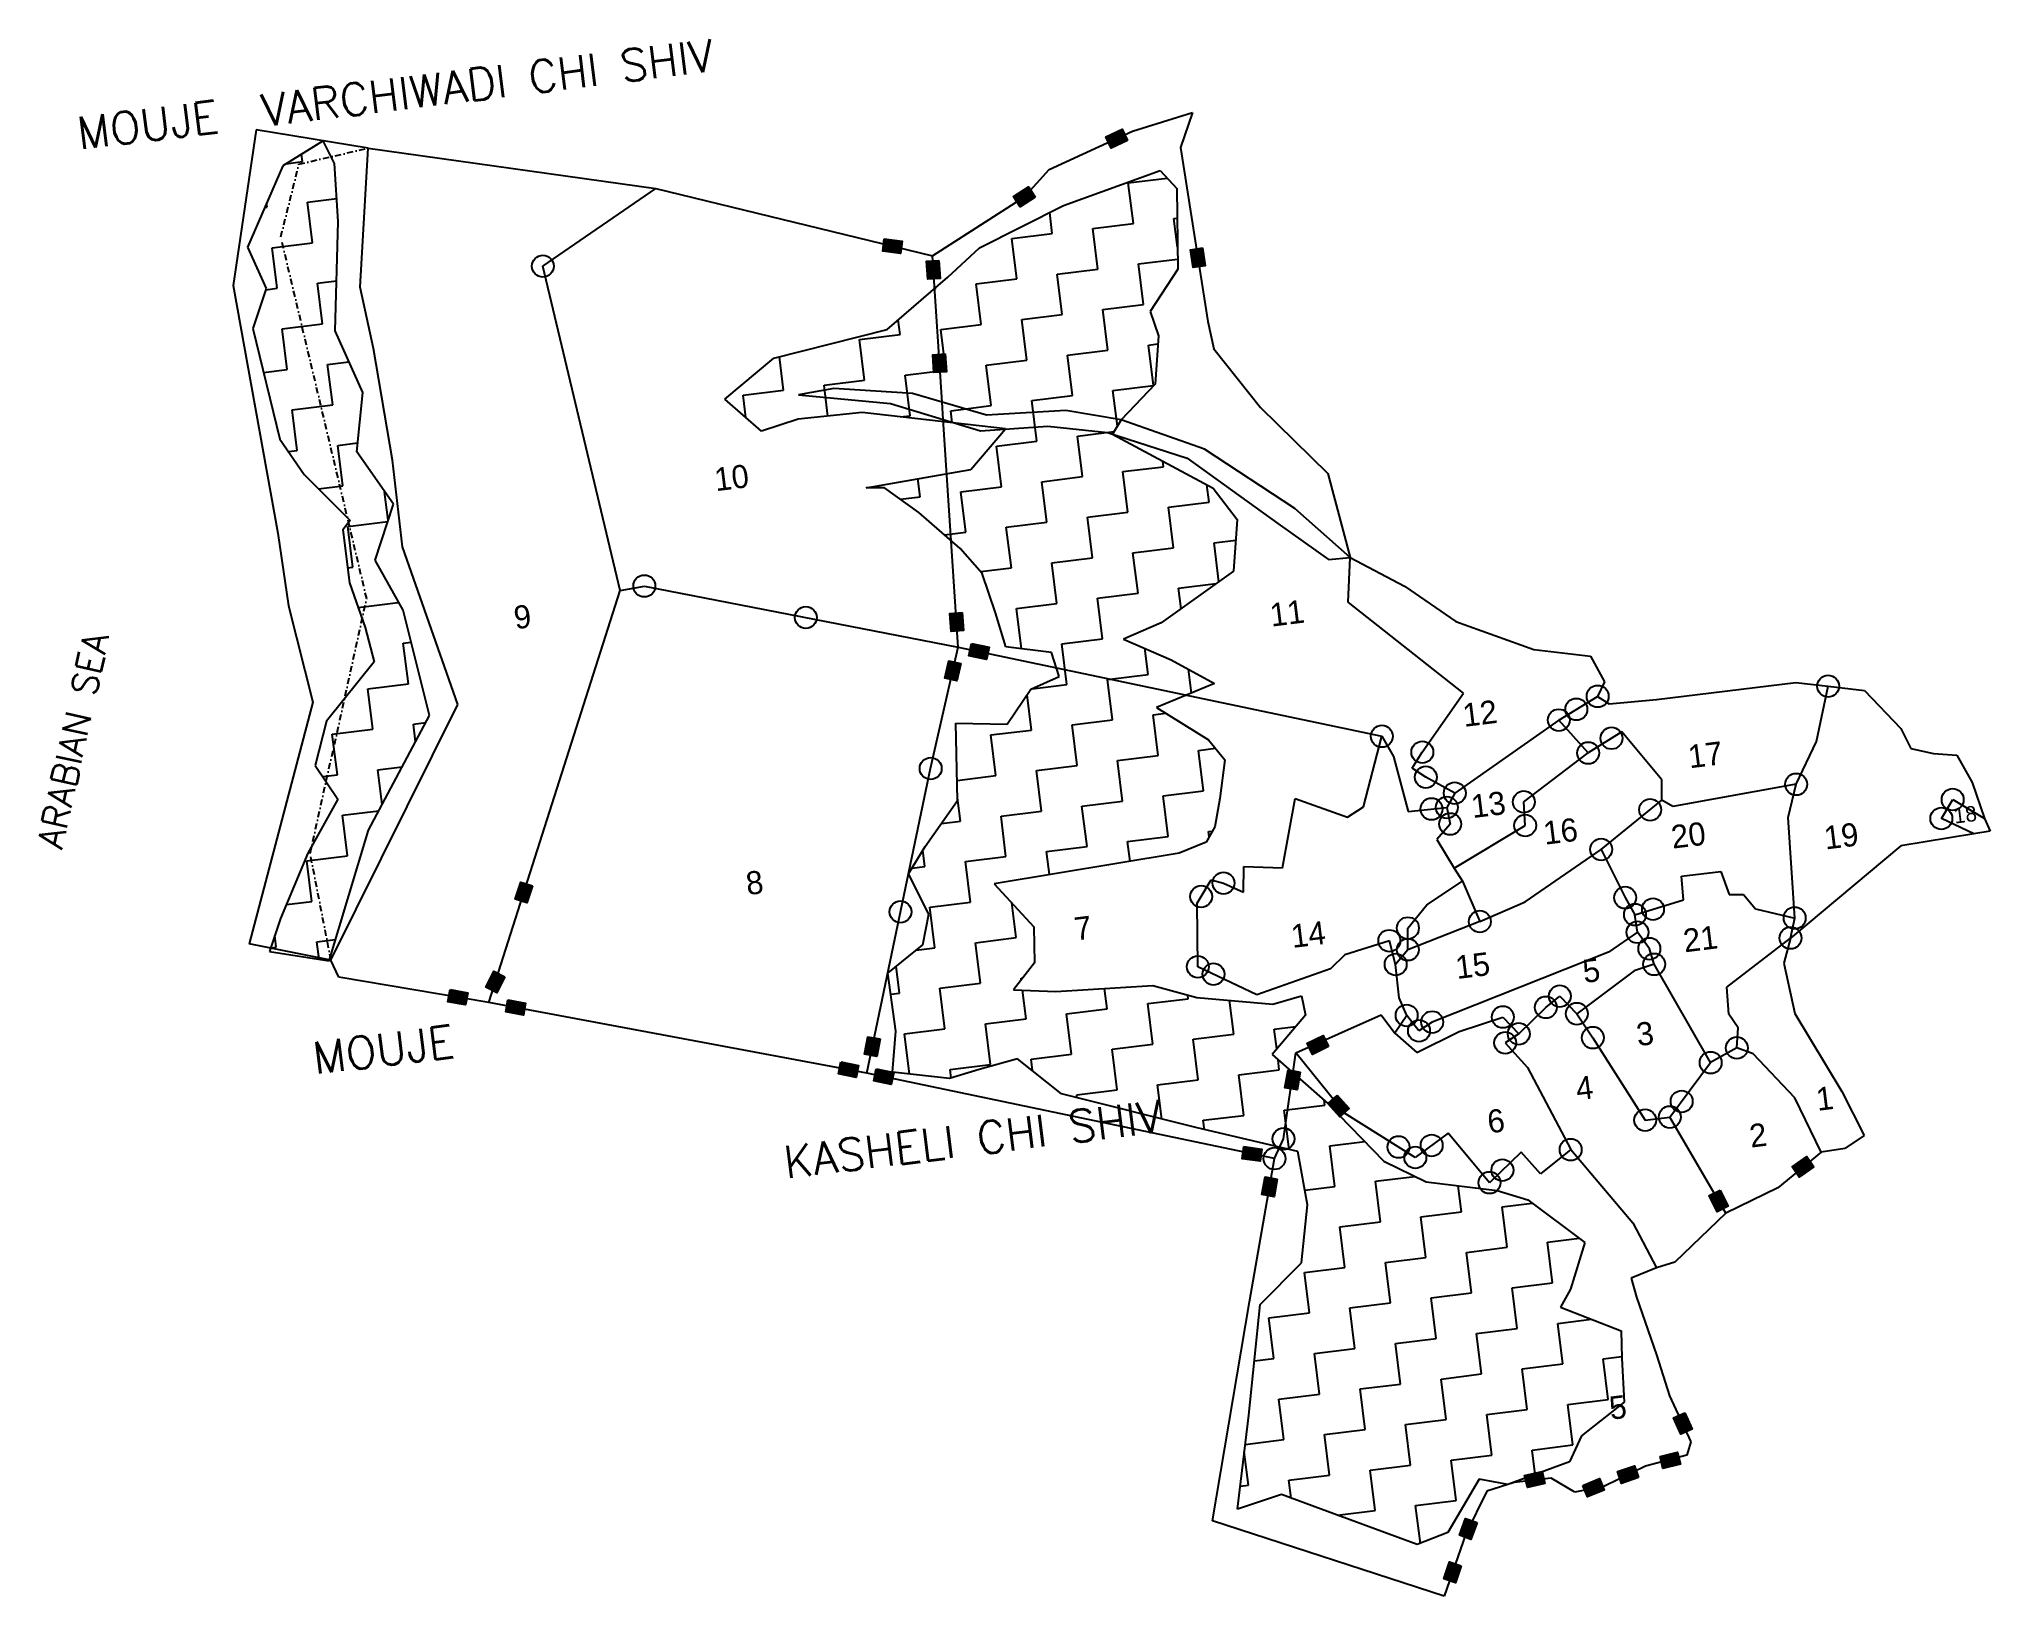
# Model space of a CAD drawing. Header units: metres. Extents: x 319246 to 320834, y 1849986 to 1851253.
import ezdxf

# ---------------------------------------------------------------- set-up
doc = ezdxf.new("R2010")
doc.units = ezdxf.units.M
doc.linetypes.add('DASHDOT', pattern=[1, 0.5, -0.25, 0, -0.25])
for name, color, linetype in [('OFF', 1, 'Continuous'), ('POLY_HATCH', 12, 'Continuous'), ('POLY_PARCEL', 6, 'Continuous'), ('POLY_WATER', 4, 'Continuous'), ('TEXT_MAPOUT', 7, 'Continuous'), ('TEXT_PARCEL', 7, 'Continuous'), ('V_BOUND_LINE', 7, 'Continuous'), ('V_BOUND_STREAM_LINE', 7, 'DASHDOT')]:
    doc.layers.add(name, color=color, linetype=linetype)
doc.styles.get("Standard").update_dxf_attribs({"font": 'simplex.shx'})
doc.styles.add('TEXT_MAP', font='')
doc.styles.get('TEXT_MAP').set_extended_font_data('Kruti Dev 050')

msp = doc.modelspace()

# ---------------------------------------------------------------- hatches: boundary and pattern name
for points in [[(320114.5, 1851173.1), (320118.7, 1851163.9), (320132, 1851170), (320127.8, 1851179.2)], [(320039.2, 1851124.6), (320044.7, 1851116.1), (320056.9, 1851124), (320051.5, 1851132.5)], [(319947.2, 1851078.1), (319948.6, 1851088.1), (319934.1, 1851090.1), (319932.8, 1851080.1)], [(320185.5, 1851066.6), (320195.4, 1851068.2), (320193.2, 1851082.6), (320183.2, 1851081)], [(319969.5, 1851057.2), (319979.6, 1851057.9), (319978.6, 1851072.4), (319968.5, 1851071.8)], [(319974.5, 1850981.2), (319984.6, 1850981.8), (319983.6, 1850996.4), (319973.6, 1850995.7)], [(319988.5, 1850770.6), (319998.6, 1850771.3), (319997.5, 1850785.9), (319987.4, 1850785.1)], [(320017.3, 1850747.8), (320019.4, 1850757.7), (320005.1, 1850760.7), (320003, 1850750.8)], [(319983.4, 1850732.5), (319993.2, 1850730.3), (319996.5, 1850744.5), (319986.6, 1850746.7)], [(319633.7, 1850552.7), (319643.2, 1850549.6), (319647.8, 1850563.4), (319638.2, 1850566.6)], [(319609.7, 1850481.1), (319618.7, 1850476.5), (319625.3, 1850489.5), (319616.4, 1850494.1)], [(319593.3, 1850466.5), (319595.1, 1850476.5), (319580.8, 1850479.1), (319578.9, 1850469.2)], [(319640.3, 1850458.2), (319642.1, 1850468.1), (319627.8, 1850470.8), (319626, 1850460.9)], [(319918.1, 1850426.4), (319928.1, 1850424.6), (319930.6, 1850439), (319920.6, 1850440.7)], [(320278.2, 1850435.4), (320282.5, 1850426.3), (320295.7, 1850432.6), (320291.3, 1850441.7)], [(319911.1, 1850407.5), (319913.1, 1850417.3), (319898.8, 1850420.3), (319896.8, 1850410.4)], [(319939.8, 1850401.8), (319941.9, 1850411.6), (319927.6, 1850414.6), (319925.6, 1850404.8)], [(320260.2, 1850399.2), (320270.2, 1850397.5), (320272.6, 1850411.9), (320262.7, 1850413.6)], [(320305, 1850375.5), (320312.5, 1850382.2), (320302.7, 1850393), (320295.2, 1850386.3)], [(320239.9, 1850339.3), (320241.3, 1850349.3), (320226.8, 1850351.3), (320225.5, 1850341.3)], [(320673.1, 1850334.8), (320678.8, 1850326.5), (320690.8, 1850334.8), (320685, 1850343.1)], [(320241.5, 1850312.2), (320251.4, 1850310.5), (320253.9, 1850324.8), (320244, 1850326.6)], [(320612, 1850298.3), (320621, 1850302.8), (320614.5, 1850315.9), (320605.5, 1850311.4)], [(320582.4, 1850117.2), (320591.6, 1850121.3), (320585.7, 1850134.6), (320576.5, 1850130.5)], [(320530.9, 1850086.7), (320534.2, 1850077.2), (320547.9, 1850081.9), (320544.7, 1850091.4)], [(320582.1, 1850092.7), (320579.7, 1850102.5), (320565.5, 1850099.1), (320567.9, 1850089.3)], [(320455.3, 1850083.6), (320457.5, 1850073.8), (320471.7, 1850077.1), (320469.5, 1850086.9)], [(320519.9, 1850071.6), (320516.1, 1850081), (320502.6, 1850075.5), (320506.4, 1850066.1)], [(320402.2, 1850035), (320411.6, 1850031.5), (320416.7, 1850045.2), (320407.2, 1850048.6)], [(320389.4, 1849999.6), (320398.9, 1849996.2), (320403.7, 1850010), (320394.2, 1850013.3)]]:
    msp.add_hatch(color=256).paths.add_polyline_path(points)

# ---------------------------------------------------------------- linework, layer by layer
for points in [[(320132, 1851170), (320118.7, 1851163.9), (320114.5, 1851173.1), (320127.8, 1851179.2)], [(320056.9, 1851124), (320044.7, 1851116.1), (320039.2, 1851124.6), (320051.5, 1851132.5)], [(319934.1, 1851090.1), (319948.6, 1851088.1), (319947.2, 1851078.1), (319932.8, 1851080.1)], [(320193.2, 1851082.6), (320195.4, 1851068.2), (320185.5, 1851066.6), (320183.2, 1851081)], [(319978.6, 1851072.4), (319979.6, 1851057.9), (319969.5, 1851057.2), (319968.5, 1851071.8)], [(319983.6, 1850996.4), (319984.6, 1850981.8), (319974.5, 1850981.2), (319973.6, 1850995.7)], [(319997.5, 1850785.9), (319998.6, 1850771.3), (319988.5, 1850770.6), (319987.4, 1850785.1)], [(320005.1, 1850760.7), (320019.4, 1850757.7), (320017.3, 1850747.8), (320003, 1850750.8)], [(319996.5, 1850744.5), (319993.2, 1850730.3), (319983.4, 1850732.5), (319986.6, 1850746.7)], [(319647.8, 1850563.4), (319643.2, 1850549.6), (319633.7, 1850552.7), (319638.2, 1850566.6)], [(319625.3, 1850489.5), (319618.7, 1850476.5), (319609.7, 1850481.1), (319616.4, 1850494.1)], [(319580.8, 1850479.1), (319595.1, 1850476.5), (319593.3, 1850466.5), (319578.9, 1850469.2)], [(319627.8, 1850470.8), (319642.1, 1850468.1), (319640.3, 1850458.2), (319626, 1850460.9)], [(319930.6, 1850439), (319928.1, 1850424.6), (319918.1, 1850426.4), (319920.6, 1850440.7)], [(320295.7, 1850432.6), (320282.5, 1850426.3), (320278.2, 1850435.4), (320291.3, 1850441.7)], [(319898.8, 1850420.3), (319913.1, 1850417.3), (319911.1, 1850407.5), (319896.8, 1850410.4)], [(319927.6, 1850414.6), (319941.9, 1850411.6), (319939.8, 1850401.8), (319925.6, 1850404.8)], [(320272.6, 1850411.9), (320270.2, 1850397.5), (320260.2, 1850399.2), (320262.7, 1850413.6)], [(320302.7, 1850393), (320312.5, 1850382.2), (320305, 1850375.5), (320295.2, 1850386.3)], [(320226.8, 1850351.3), (320241.3, 1850349.3), (320239.9, 1850339.3), (320225.5, 1850341.3)], [(320690.8, 1850334.8), (320678.8, 1850326.5), (320673.1, 1850334.8), (320685, 1850343.1)], [(320253.9, 1850324.8), (320251.4, 1850310.5), (320241.5, 1850312.2), (320244, 1850326.6)], [(320614.5, 1850315.9), (320621, 1850302.8), (320612, 1850298.3), (320605.5, 1850311.4)], [(320585.7, 1850134.6), (320591.6, 1850121.3), (320582.4, 1850117.2), (320576.5, 1850130.5)], [(320547.9, 1850081.9), (320534.2, 1850077.2), (320530.9, 1850086.7), (320544.7, 1850091.4)], [(320565.5, 1850099.1), (320579.7, 1850102.5), (320582.1, 1850092.7), (320567.9, 1850089.3)], [(320471.7, 1850077.1), (320457.5, 1850073.8), (320455.3, 1850083.6), (320469.5, 1850086.9)], [(320502.6, 1850075.5), (320516.1, 1850081), (320519.9, 1850071.6), (320506.4, 1850066.1)], [(320416.7, 1850045.2), (320411.6, 1850031.5), (320402.2, 1850035), (320407.2, 1850048.6)], [(320403.7, 1850010), (320398.9, 1849996.2), (320389.4, 1849999.6), (320394.2, 1850013.3)]]:
    msp.add_lwpolyline(points, close=True)
for centre in [(319656.2, 1851067.8), (319738.8, 1850807.5), (319870.2, 1850781.9), (320514.7, 1850717.7), (320702.3, 1850726), (320497.4, 1850707.1), (320339.1, 1850685.2), (320483.1, 1850698.4), (320372, 1850672.3), (320507, 1850671.6), (320526, 1850683.6), (319971.8, 1850659), (320374.9, 1850651.9), (320398.4, 1850638.9), (320676.3, 1850646.1), (320379.5, 1850626), (320392, 1850627.3), (320454.6, 1850631.8), (320557.4, 1850625.4), (320803.7, 1850633.7), (320394.7, 1850613.8), (320455.8, 1850612.6), (320794.5, 1850618.3), (320517.6, 1850593.1), (320210.2, 1850565.7), (319947.3, 1850542.3), (320192, 1850554.8), (320537.1, 1850553.9), (320559.8, 1850544.5), (320360.3, 1850529.1), (320418.9, 1850534.4), (320545.1, 1850540), (320675.1, 1850537.3), (320345.2, 1850518.8), (320360.2, 1850511.5), (320547.1, 1850525.7), (320556.8, 1850512.3), (320671.7, 1850521), (320189.3, 1850497.6), (320350.3, 1850499.5), (320560.7, 1850499.6), (320202, 1850491.6), (320472.6, 1850464.6), (320483.9, 1850473.7), (320359.3, 1850458), (320380.1, 1850452.6), (320437.6, 1850456.7), (320497.8, 1850459.4), (320369.3, 1850445.5), (320439.5, 1850435.7), (320450.5, 1850443), (320510.8, 1850439.9), (320628, 1850431.6), (320606.7, 1850419.6), (320583.1, 1850388), (320553.4, 1850372.8), (320573.5, 1850375.3), (320259, 1850357.6), (320379.6, 1850352.2), (320251.7, 1850341.5), (320352.7, 1850350.9), (320366.3, 1850342.4), (320492.8, 1850348.8), (320426.7, 1850321.9), (320437.2, 1850332.1)]:
    msp.add_circle(centre, 8.91)
at = {"layer": 'OFF'}
for p, q in [((319514, 1851163.9), (319422.8, 1851178.7)), ((319483.7, 1850503), (319417.2, 1850516.4))]:
    msp.add_line(p, q, dxfattribs=at)
at = {"layer": 'POLY_HATCH'}
for p, q in [((319477.4, 1851169.9), (319444.5, 1851149.5)), ((319486.5, 1851151.5), (319477.4, 1851169.9)), ((319444.5, 1851149.5), (319415.9, 1851083.3)), ((319489.6, 1851104.2), (319486.5, 1851151.5)), ((320080, 1851117.2), (320158.6, 1851145.6)), ((320158.6, 1851145.6), (320172.2, 1851131.1)), ((320172.2, 1851131.1), (320172.9, 1851065.3)), ((320011.5, 1851082.6), (320080, 1851117.2)), ((319487, 1851015.3), (319489.6, 1851104.2)), ((319415.9, 1851083.3), (319431, 1851049.7)), ((319985.9, 1851058.9), (320011.5, 1851082.6)), ((320172.9, 1851065.3), (320150.4, 1851030.9)), ((319431, 1851049.7), (319420, 1851017)), ((319936.5, 1851016.2), (319985.9, 1851058.9)), ((320150.4, 1851030.9), (320157.2, 1851011.2)), ((319420, 1851017), (319442.1, 1850927.1)), ((319509.6, 1850965), (319487, 1851015.3)), ((319844.2, 1850992.9), (319936.5, 1851016.2)), ((320157.2, 1851011.2), (320154.6, 1850971.7)), ((319804.2, 1850959.6), (319844.2, 1850992.9)), ((319504.7, 1850916.7), (319509.6, 1850965)), ((320154.6, 1850971.7), (320127, 1850942.8)), ((319834.1, 1850933.5), (319804.2, 1850959.6)), ((319916.2, 1850948.6), (319864, 1850943.4)), ((320032.8, 1850935.3), (319916.2, 1850948.6)), ((319864, 1850943.4), (319834.1, 1850933.5)), ((320004.6, 1850902.4), (320032.8, 1850935.3)), ((320127, 1850942.8), (320119.9, 1850931.1)), ((319442.1, 1850927.1), (319462, 1850898.3)), ((319534.5, 1850874.1), (319504.7, 1850916.7)), ((320119.9, 1850931.1), (320201.9, 1850887.1)), ((319919.4, 1850887.5), (320004.6, 1850902.4)), ((319462, 1850898.3), (319499.4, 1850860.7)), ((319934.3, 1850887.5), (319919.4, 1850887.5)), ((319962.3, 1850867.4), (319934.3, 1850887.5)), ((320201.9, 1850887.1), (320221.2, 1850861.5)), ((319519.7, 1850828.6), (319534.5, 1850874.1)), ((319499.4, 1850860.7), (319493.5, 1850853.1)), ((319493.5, 1850853.1), (319498.8, 1850810.2)), ((319995.8, 1850838), (319962.3, 1850867.4)), ((320221.2, 1850861.5), (320218.4, 1850819.6)), ((320013.8, 1850817.8), (319995.8, 1850838)), ((319542.4, 1850787.9), (319519.7, 1850828.6)), ((319498.8, 1850810.2), (319511.5, 1850773.6)), ((320024.7, 1850785.6), (320013.8, 1850817.8)), ((320218.4, 1850819.6), (320159.5, 1850777.5)), ((319511.5, 1850773.6), (319519, 1850745.9)), ((319564, 1850702), (319542.4, 1850787.9)), ((320033.1, 1850758.1), (320024.7, 1850785.6)), ((320159.5, 1850777.5), (320128.8, 1850764.3)), ((320070.3, 1850753.4), (320033.1, 1850758.1)), ((320128.8, 1850764.3), (320167.6, 1850747.4)), ((319519, 1850745.9), (319480, 1850697.5)), ((320076.4, 1850733.8), (320070.3, 1850753.4)), ((320167.6, 1850747.4), (320202.9, 1850728.2)), ((320053.4, 1850723.5), (320076.4, 1850733.8)), ((320202.9, 1850728.2), (320155.6, 1850708.6)), ((320034, 1850695), (320053.4, 1850723.5)), ((319480, 1850697.5), (319470.9, 1850661.5)), ((319514.2, 1850608.7), (319564, 1850702)), ((319993.8, 1850632.8), (319992.2, 1850696)), ((319992.2, 1850696), (320034, 1850695)), ((320155.6, 1850708.6), (320198.1, 1850682.2)), ((320198.1, 1850682.2), (320211.3, 1850666.1)), ((320211.3, 1850666.1), (320207.1, 1850634.5)), ((319470.9, 1850661.5), (319489.3, 1850633.9)), ((319489.3, 1850633.9), (319464.8, 1850590)), ((319967.3, 1850595.4), (319993.8, 1850632.8)), ((320207.1, 1850634.5), (320203.1, 1850611.6)), ((319482.3, 1850502.5), (319514.2, 1850608.7)), ((320196, 1850598.9), (320174.1, 1850590)), ((320203.1, 1850611.6), (320196, 1850598.9)), ((319464.8, 1850590), (319442.7, 1850536.8)), ((319953.8, 1850573.2), (319967.3, 1850595.4)), ((320174.1, 1850590), (320023.6, 1850565.2)), ((319970.4, 1850540.5), (319953.8, 1850573.2)), ((320023.6, 1850565.2), (320055.9, 1850530)), ((319442.7, 1850536.8), (319433.7, 1850510.1)), ((319965.4, 1850515.6), (319970.4, 1850540.5)), ((320055.9, 1850530), (320056.4, 1850500.9)), ((319433.7, 1850510.1), (319482.3, 1850502.5)), ((319936.9, 1850492.5), (319965.4, 1850515.6)), ((319943.6, 1850445.2), (319936.9, 1850492.5)), ((320056.4, 1850500.9), (320039.2, 1850478.9)), ((320039.2, 1850478.9), (320073.6, 1850477.5)), ((320073.6, 1850477.5), (320152.6, 1850482.4)), ((320152.6, 1850482.4), (320188.6, 1850472.5)), ((320188.6, 1850472.5), (320250.3, 1850467.3)), ((320250.3, 1850467.3), (320273.7, 1850474)), ((320273.7, 1850474), (320276.9, 1850458.2)), ((320276.9, 1850458.2), (320249.8, 1850426.3)), ((319940.9, 1850411.8), (319943.6, 1850445.2)), ((320249.8, 1850426.3), (320295.2, 1850386.3)), ((319987.2, 1850406.7), (319940.9, 1850411.8)), ((320011.2, 1850414), (319987.2, 1850406.7)), ((320042.4, 1850422.8), (320011.2, 1850414)), ((320078.3, 1850394.3), (320042.4, 1850422.8)), ((320188.7, 1850366.4), (320078.3, 1850394.3)), ((320295.2, 1850386.3), (320340.8, 1850339.4)), ((320270.7, 1850347.3), (320188.7, 1850366.4)), ((320278.5, 1850303.8), (320270.7, 1850347.3)), ((320340.8, 1850339.4), (320375.2, 1850322.5)), ((320375.2, 1850322.5), (320433, 1850315.6)), ((320433, 1850315.6), (320457.8, 1850307.9)), ((320273.8, 1850256.7), (320278.5, 1850303.8)), ((320457.8, 1850307.9), (320504.4, 1850273.3)), ((320504.4, 1850273.3), (320492.5, 1850235.3)), ((320240.1, 1850222.7), (320273.8, 1850256.7)), ((320492.5, 1850235.3), (320484.4, 1850220.6)), ((320230.7, 1850132.6), (320240.1, 1850222.7)), ((320484.4, 1850220.6), (320534, 1850201.3)), ((320534, 1850201.3), (320534.3, 1850179)), ((320534.3, 1850179), (320536.3, 1850143.2)), ((320536.3, 1850143.2), (320501.7, 1850115.9)), ((320221.5, 1850056.3), (320230.7, 1850132.6)), ((320501.7, 1850115.9), (320491.9, 1850094.8)), ((320491.9, 1850094.8), (320441.5, 1850076.3)), ((320418.4, 1850080.7), (320392.7, 1850037.2)), ((320441.5, 1850076.3), (320418.4, 1850080.7)), ((320257.3, 1850068.2), (320221.5, 1850056.3)), ((320289.6, 1850056.1), (320257.3, 1850068.2)), ((320367.8, 1850027.3), (320289.6, 1850056.1)), ((320392.7, 1850037.2), (320367.8, 1850027.3))]:
    msp.add_line(p, q, dxfattribs=at)
at = {"layer": 'POLY_HATCH', "linetype": 'Continuous'}
for p, q in [((319460.6, 1851152.9), (319459.8, 1851159)), ((319447.3, 1851151.2), (319460.6, 1851152.9)), ((320132.7, 1851135.6), (320164.3, 1851139.5)), ((319464.7, 1851119.9), (319488.4, 1851122.8)), ((320136.8, 1851102.6), (320132.7, 1851135.6)), ((319429.8, 1851115.5), (319431.7, 1851115.8)), ((319431.7, 1851115.8), (319431.3, 1851118.9)), ((319468.8, 1851086.9), (319464.7, 1851119.9)), ((320070.8, 1851094.4), (320068.7, 1851111.5)), ((320169.8, 1851106.7), (320172.4, 1851107)), ((320037.8, 1851090.3), (320070.8, 1851094.4)), ((320103.8, 1851098.5), (320136.8, 1851102.6)), ((320107.9, 1851065.5), (320103.8, 1851098.5)), ((320172.7, 1851083.4), (320169.8, 1851106.7)), ((319435.8, 1851082.8), (319468.8, 1851086.9)), ((319439.9, 1851049.8), (319435.8, 1851082.8)), ((320041.9, 1851057.4), (320037.8, 1851090.3)), ((320074.9, 1851061.4), (320107.9, 1851065.5)), ((320079, 1851028.4), (320074.9, 1851061.4)), ((320140.9, 1851069.6), (320172.8, 1851073.6)), ((320145, 1851036.6), (320140.9, 1851069.6)), ((319430.6, 1851048.6), (319439.9, 1851049.8)), ((319472.8, 1851053.9), (319488.2, 1851055.8)), ((319476.9, 1851020.9), (319472.8, 1851053.9)), ((319974.4, 1851049), (319975.9, 1851049.2)), ((319975.9, 1851049.2), (319975.8, 1851050.2)), ((320008.9, 1851053.3), (320041.9, 1851057.4)), ((320013, 1851020.3), (320008.9, 1851053.3)), ((320046, 1851024.4), (320079, 1851028.4)), ((320112, 1851032.5), (320145, 1851036.6)), ((320116.1, 1850999.5), (320112, 1851032.5)), ((319443.9, 1851016.8), (319476.9, 1851020.9)), ((319448, 1850983.8), (319443.9, 1851016.8)), ((319914, 1851008), (319947, 1851012.1)), ((319947, 1851012.1), (319945.5, 1851024)), ((319980, 1851016.2), (320013, 1851020.3)), ((319984.1, 1850983.2), (319980, 1851016.2)), ((320050.1, 1850991.4), (320046, 1851024.4)), ((319918.1, 1850975), (319914, 1851008)), ((320083.1, 1850995.5), (320116.1, 1850999.5)), ((320149.1, 1851003.6), (320156.8, 1851004.6)), ((320153.2, 1850970.6), (320149.1, 1851003.6)), ((319428.7, 1850981.4), (319448, 1850983.8)), ((319481, 1850987.9), (319498.3, 1850990)), ((319485.1, 1850954.9), (319481, 1850987.9)), ((319852.1, 1850966.8), (319848.8, 1850994.1)), ((319951.1, 1850979.1), (319984.1, 1850983.2)), ((320017.1, 1850987.3), (320050.1, 1850991.4)), ((320021.2, 1850954.3), (320017.1, 1850987.3)), ((320087.2, 1850962.5), (320083.1, 1850995.5)), ((319819.1, 1850962.8), (319852.1, 1850966.8)), ((319885.1, 1850970.9), (319918.1, 1850975)), ((319888.2, 1850945.8), (319885.1, 1850970.9)), ((319955.2, 1850946.1), (319951.1, 1850979.1)), ((320120.2, 1850966.5), (320153.2, 1850970.6)), ((320123.8, 1850937.5), (320120.2, 1850966.5)), ((319452.1, 1850950.8), (319485.1, 1850954.9)), ((319456.2, 1850917.8), (319452.1, 1850950.8)), ((319821.4, 1850944.6), (319819.1, 1850962.8)), ((319988.2, 1850950.2), (320021.2, 1850954.3)), ((319989.4, 1850940.3), (319988.2, 1850950.2)), ((320054.2, 1850958.4), (320087.2, 1850962.5)), ((320058.3, 1850925.4), (320054.2, 1850958.4)), ((319947.1, 1850945.1), (319955.2, 1850946.1)), ((320091.3, 1850929.5), (320121.1, 1850933.2)), ((319449.1, 1850916.9), (319456.2, 1850917.8)), ((319489.2, 1850921.9), (319505.4, 1850923.9)), ((319493.3, 1850888.9), (319489.2, 1850921.9)), ((320025.3, 1850921.3), (320058.3, 1850925.4)), ((320029.4, 1850888.3), (320025.3, 1850921.3)), ((320095.3, 1850896.5), (320091.3, 1850929.5)), ((320128.3, 1850900.6), (320161.3, 1850904.6)), ((320132.4, 1850867.6), (320128.3, 1850900.6)), ((320161.3, 1850904.6), (320160.8, 1850909.2)), ((319473.7, 1850886.5), (319493.3, 1850888.9)), ((319963.4, 1850880.1), (319961.5, 1850894.9)), ((319996.4, 1850884.2), (320029.4, 1850888.3)), ((320062.3, 1850892.4), (320095.3, 1850896.5)), ((320066.4, 1850859.4), (320062.3, 1850892.4)), ((320198.4, 1850875.7), (320196.7, 1850889.9)), ((319530.2, 1850861.1), (319527.4, 1850884.2)), ((319947.3, 1850878.1), (319963.4, 1850880.1)), ((320000.4, 1850851.2), (319996.4, 1850884.2)), ((320165.4, 1850871.7), (320198.4, 1850875.7)), ((320169.5, 1850838.7), (320165.4, 1850871.7)), ((319497.4, 1850855.9), (319529.9, 1850859.9)), ((319501.5, 1850822.9), (319497.4, 1850855.9)), ((320033.4, 1850855.3), (320066.4, 1850859.4)), ((320037.5, 1850822.3), (320033.4, 1850855.3)), ((320099.4, 1850863.5), (320132.4, 1850867.6)), ((320103.5, 1850830.5), (320099.4, 1850863.5)), ((319983.1, 1850849.1), (320000.4, 1850851.2)), ((320136.5, 1850834.6), (320169.5, 1850838.7)), ((320202.5, 1850842.7), (320220.1, 1850844.9)), ((320206.4, 1850811), (320202.5, 1850842.7)), ((319497.3, 1850822.4), (319501.5, 1850822.9)), ((320012.6, 1850819.2), (320037.5, 1850822.3)), ((320070.5, 1850826.4), (320103.5, 1850830.5)), ((320074.6, 1850793.4), (320070.5, 1850826.4)), ((320140.6, 1850801.6), (320136.5, 1850834.6)), ((320173.6, 1850805.7), (320204.3, 1850809.5)), ((320175.7, 1850789), (320173.6, 1850805.7)), ((319505.8, 1850790), (319538.5, 1850794)), ((319538.5, 1850794), (319538.4, 1850795.1)), ((320041.6, 1850789.3), (320074.6, 1850793.4)), ((320045.7, 1850756.5), (320041.6, 1850789.3)), ((320107.6, 1850797.5), (320140.6, 1850801.6)), ((320111.7, 1850764.5), (320107.6, 1850797.5)), ((319542.6, 1850761), (319549, 1850761.8)), ((319546.7, 1850728), (319542.6, 1850761)), ((320078.7, 1850760.4), (320111.7, 1850764.5)), ((320082.8, 1850727.4), (320078.7, 1850760.4)), ((320148.8, 1850735.6), (320146.1, 1850756.8)), ((319513.7, 1850723.9), (319546.7, 1850728)), ((320054.4, 1850723.9), (320082.8, 1850727.4)), ((320115.8, 1850731.5), (320148.8, 1850735.6)), ((320119.9, 1850698.5), (320115.8, 1850731.5)), ((320181.8, 1850739.7), (320181.8, 1850739.7)), ((320184.1, 1850720.4), (320181.8, 1850739.7)), ((319517.8, 1850690.9), (319513.7, 1850723.9)), ((320053.9, 1850690.3), (320050.3, 1850718.9)), ((319550.8, 1850695), (319560.9, 1850696.3)), ((319552.6, 1850680.6), (319550.8, 1850695)), ((320086.9, 1850694.4), (320119.9, 1850698.5)), ((320091, 1850661.4), (320086.9, 1850694.4)), ((320152.9, 1850702.6), (320163.3, 1850703.9)), ((320156.9, 1850669.6), (320152.9, 1850702.6)), ((319484.8, 1850686.9), (319517.8, 1850690.9)), ((319488.9, 1850653.9), (319484.8, 1850686.9)), ((320020.9, 1850686.3), (320053.9, 1850690.3)), ((320025, 1850653.3), (320020.9, 1850686.3)), ((320123.9, 1850665.5), (320156.9, 1850669.6)), ((320128, 1850632.5), (320123.9, 1850665.5)), ((320189.9, 1850673.7), (320203.7, 1850675.4)), ((320194, 1850640.7), (320189.9, 1850673.7)), ((319477, 1850652.4), (319488.9, 1850653.9)), ((319521.9, 1850657.9), (319541.8, 1850660.4)), ((319525.4, 1850629.7), (319521.9, 1850657.9)), ((319993.4, 1850649.3), (320025, 1850653.3)), ((320058, 1850657.3), (320091, 1850661.4)), ((320062, 1850624.3), (320058, 1850657.3)), ((319996.1, 1850616.2), (319993.7, 1850635.1)), ((320095, 1850628.4), (320128, 1850632.5)), ((320161, 1850636.6), (320194, 1850640.7)), ((320165.1, 1850603.6), (320161, 1850636.6)), ((319493, 1850620.9), (319522.7, 1850624.5)), ((319497.1, 1850587.9), (319493, 1850620.9)), ((319980.7, 1850614.3), (319996.1, 1850616.2)), ((320029.1, 1850620.3), (320062, 1850624.3)), ((320033.1, 1850587.3), (320029.1, 1850620.3)), ((320099.1, 1850595.4), (320095, 1850628.4)), ((320132.1, 1850599.5), (320165.1, 1850603.6)), ((320134.1, 1850583.4), (320132.1, 1850599.5)), ((320198.1, 1850607.7), (320201.1, 1850608.1)), ((320198.6, 1850603.6), (320198.1, 1850607.7)), ((319464.1, 1850583.8), (319497.1, 1850587.9)), ((319468.2, 1850550.8), (319464.1, 1850583.8)), ((319967.2, 1850579.1), (319965.5, 1850592.4)), ((320000.1, 1850583.2), (320033.1, 1850587.3)), ((320004.2, 1850550.2), (320000.1, 1850583.2)), ((320066.1, 1850591.4), (320099.1, 1850595.4)), ((320068.5, 1850572.6), (320066.1, 1850591.4)), ((319956.6, 1850577.8), (319967.2, 1850579.1)), ((319447.5, 1850548.2), (319468.2, 1850550.8)), ((319971.2, 1850546.1), (320004.2, 1850550.2)), ((319975.3, 1850513.1), (319971.2, 1850546.1)), ((320041.3, 1850521.3), (320037.8, 1850549.7)), ((319439.2, 1850513.7), (319438.1, 1850523.1)), ((319472.2, 1850517.8), (319487.5, 1850519.7)), ((320008.3, 1850517.2), (320041.3, 1850521.3)), ((319434.7, 1850513.1), (319439.2, 1850513.7)), ((319474, 1850503.9), (319472.2, 1850517.8)), ((319959.9, 1850511.2), (319975.3, 1850513.1)), ((320012.4, 1850484.2), (320008.3, 1850517.2)), ((319946.4, 1850476), (319943.7, 1850498)), ((320045.4, 1850488.3), (320046.7, 1850488.4)), ((320045.6, 1850487), (320045.4, 1850488.3)), ((319939.4, 1850475.2), (319946.4, 1850476)), ((319979.4, 1850480.1), (320012.4, 1850484.2)), ((319983.5, 1850447.1), (319979.4, 1850480.1)), ((320049.5, 1850455.3), (320046.6, 1850478.6)), ((320115.5, 1850463.5), (320113.4, 1850480)), ((320181.5, 1850471.6), (320181.1, 1850474.6)), ((320082.5, 1850459.4), (320115.5, 1850463.5)), ((320086.6, 1850426.4), (320082.5, 1850459.4)), ((320148.5, 1850467.6), (320181.5, 1850471.6)), ((320152.6, 1850434.6), (320148.5, 1850467.6)), ((320218.5, 1850442.7), (320215.1, 1850470.3)), ((319950.5, 1850443), (319983.5, 1850447.1)), ((319954.6, 1850410.3), (319950.5, 1850443)), ((320016.5, 1850451.2), (320049.5, 1850455.3)), ((320020.6, 1850418.2), (320016.5, 1850451.2)), ((320185.5, 1850438.6), (320218.5, 1850442.7)), ((320251.5, 1850446.8), (320269.1, 1850449)), ((320253.5, 1850430.7), (320251.5, 1850446.8)), ((320053.6, 1850422.3), (320086.6, 1850426.4)), ((320119.6, 1850430.5), (320152.6, 1850434.6)), ((320123.6, 1850397.5), (320119.6, 1850430.5)), ((320189.6, 1850405.7), (320185.5, 1850438.6)), ((319987.6, 1850414.1), (320020.6, 1850418.2)), ((319988.5, 1850407), (319987.6, 1850414.1)), ((320054.7, 1850413.1), (320053.6, 1850422.3)), ((320222.6, 1850409.7), (320255.6, 1850413.8)), ((320226.7, 1850376.7), (320222.6, 1850409.7)), ((320255.6, 1850413.8), (320254.6, 1850422)), ((320090.7, 1850393.4), (320123.6, 1850397.5)), ((320090.9, 1850391.2), (320090.7, 1850393.4)), ((320156.6, 1850401.6), (320189.6, 1850405.7)), ((320160.1, 1850373.6), (320156.6, 1850401.6)), ((320193.7, 1850372.7), (320226.7, 1850376.7)), ((320259.7, 1850380.8), (320292.7, 1850384.9)), ((320263.7, 1850349), (320259.7, 1850380.8)), ((320292.7, 1850384.9), (320292.2, 1850389)), ((320194.7, 1850365), (320193.7, 1850372.7)), ((320296.8, 1850351.9), (320325.2, 1850355.4)), ((320300.9, 1850318.9), (320296.8, 1850351.9)), ((320276.4, 1850315.9), (320300.9, 1850318.9)), ((320333.9, 1850323), (320366, 1850327)), ((320338, 1850290), (320333.9, 1850323)), ((320403.9, 1850298.2), (320401.3, 1850319.4)), ((320370.9, 1850294.1), (320403.9, 1850298.2)), ((320436.9, 1850302.3), (320461.3, 1850305.3)), ((320441, 1850269.3), (320436.9, 1850302.3)), ((320305, 1850285.9), (320338, 1850290)), ((320309, 1850252.9), (320305, 1850285.9)), ((320375, 1850261.1), (320370.9, 1850294.1)), ((320408, 1850265.2), (320441, 1850269.3)), ((320474, 1850273.4), (320499.9, 1850276.6)), ((320478.1, 1850240.4), (320474, 1850273.4)), ((320276.1, 1850248.9), (320309, 1850252.9)), ((320342, 1850257), (320375, 1850261.1)), ((320346.1, 1850224), (320342, 1850257)), ((320412.1, 1850232.2), (320408, 1850265.2)), ((320280.1, 1850215.9), (320276.1, 1850248.9)), ((320445.1, 1850236.3), (320478.1, 1850240.4)), ((320449.2, 1850203.3), (320445.1, 1850236.3)), ((320313.1, 1850219.9), (320346.1, 1850224)), ((320317.2, 1850187), (320313.1, 1850219.9)), ((320379.1, 1850228.1), (320412.1, 1850232.2)), ((320383.2, 1850195.1), (320379.1, 1850228.1)), ((320247.1, 1850211.8), (320280.1, 1850215.9)), ((320251.2, 1850178.8), (320247.1, 1850211.8)), ((320416.2, 1850199.2), (320449.2, 1850203.3)), ((320482.2, 1850207.4), (320509.7, 1850210.8)), ((320486.3, 1850174.4), (320482.2, 1850207.4)), ((320284.2, 1850182.9), (320317.2, 1850187)), ((320350.2, 1850191), (320383.2, 1850195.1)), ((320354.3, 1850158), (320350.2, 1850191)), ((320420.3, 1850166.2), (320416.2, 1850199.2)), ((320235.3, 1850176.8), (320251.2, 1850178.8)), ((320288.3, 1850149.9), (320284.2, 1850182.9)), ((320453.3, 1850170.3), (320486.3, 1850174.4)), ((320457.4, 1850137.3), (320453.3, 1850170.3)), ((320519.3, 1850178.5), (320534.3, 1850180.3)), ((320523.4, 1850145.5), (320519.3, 1850178.5)), ((320321.3, 1850154), (320354.3, 1850158)), ((320387.3, 1850162.1), (320420.3, 1850166.2)), ((320391.4, 1850129.1), (320387.3, 1850162.1)), ((320255.3, 1850145.8), (320288.3, 1850149.9)), ((320259.4, 1850112.8), (320255.3, 1850145.8)), ((320325.4, 1850121), (320321.3, 1850154)), ((320490.4, 1850141.4), (320523.4, 1850145.5)), ((320494.4, 1850108.4), (320490.4, 1850141.4)), ((320358.4, 1850125.1), (320391.4, 1850129.1)), ((320362.5, 1850092.1), (320358.4, 1850125.1)), ((320424.4, 1850133.2), (320457.4, 1850137.3)), ((320428.5, 1850100.2), (320424.4, 1850133.2)), ((320227.9, 1850108.9), (320259.4, 1850112.8)), ((320292.4, 1850116.9), (320325.4, 1850121)), ((320296.5, 1850083.9), (320292.4, 1850116.9)), ((320461.5, 1850104.3), (320494.4, 1850108.4)), ((320230.5, 1850075.7), (320227.1, 1850102.9)), ((320329.5, 1850088), (320362.5, 1850092.1)), ((320395.5, 1850096.1), (320428.5, 1850100.2)), ((320399.6, 1850063.2), (320395.5, 1850096.1)), ((320463.9, 1850084.5), (320461.5, 1850104.3)), ((320223.8, 1850074.9), (320230.5, 1850075.7)), ((320263.5, 1850079.8), (320296.5, 1850083.9)), ((320265.3, 1850065.2), (320263.5, 1850079.8)), ((320333.6, 1850055), (320329.5, 1850088)), ((320366.6, 1850059.1), (320399.6, 1850063.2)), ((320370.4, 1850028.3), (320366.6, 1850059.1)), ((320302.9, 1850051.2), (320333.6, 1850055))]:
    msp.add_line(p, q, dxfattribs=at)
at = {"layer": 'POLY_PARCEL'}
for p, q in [((319656.2, 1851067.8), (319748.1, 1851131)), ((319981.2, 1850957.1), (319973.3, 1851076.2)), ((319719, 1850803.9), (319656.2, 1851067.8)), ((319982.1, 1850943), (319981.2, 1850957.1)), ((319994.3, 1850757.8), (319982.1, 1850943)), ((320311.7, 1850794.4), (320313.3, 1850830.7)), ((319719, 1850803.9), (319738.8, 1850807.5)), ((319738.8, 1850807.5), (319994.3, 1850757.8)), ((319612.2, 1850468.6), (319719, 1850803.9)), ((320405.5, 1850720.3), (320311.7, 1850794.4)), ((319971.8, 1850659), (319994.3, 1850757.8)), ((319994.3, 1850757.8), (320339.1, 1850685.2)), ((320692.9, 1850680.9), (320702.3, 1850726)), ((320372, 1850672.3), (320405.5, 1850720.3)), ((320483.1, 1850698.4), (320514.7, 1850717.7)), ((320483.1, 1850698.4), (320398.4, 1850638.9)), ((320507, 1850671.6), (320483.1, 1850698.4)), ((320324.2, 1850627.7), (320339.1, 1850685.2)), ((320339.1, 1850685.2), (320348.6, 1850668.8)), ((320534.3, 1850688.8), (320507, 1850671.6)), ((320567.1, 1850649.8), (320534.3, 1850688.8)), ((320676.3, 1850646.1), (320692.9, 1850680.9)), ((320348.6, 1850668.8), (320360.4, 1850624)), ((320363.8, 1850659.2), (320372, 1850672.3)), ((320454.6, 1850631.8), (320507, 1850671.6)), ((319919.8, 1850411.1), (319971.8, 1850659)), ((320374.9, 1850651.9), (320363.8, 1850659.2)), ((320398.4, 1850638.9), (320374.9, 1850651.9)), ((320567.1, 1850633.3), (320567.1, 1850649.8)), ((320258.3, 1850578), (320268.5, 1850634.5)), ((320268.5, 1850634.5), (320311.1, 1850619.5)), ((320398.4, 1850638.9), (320392, 1850627.3)), ((320455.8, 1850612.6), (320454.6, 1850631.8)), ((320517.6, 1850593.1), (320567.1, 1850633.3)), ((320575.9, 1850628.1), (320567.1, 1850633.3)), ((320676.3, 1850646.1), (320575.9, 1850628.1)), ((320669.8, 1850619.2), (320676.3, 1850646.1)), ((320794.5, 1850618.3), (320803.7, 1850633.7)), ((320803.7, 1850633.7), (320829.7, 1850618.4)), ((320311.1, 1850619.5), (320324.2, 1850627.7)), ((320360.4, 1850624), (320392, 1850627.3)), ((320392, 1850627.3), (320394.7, 1850613.8)), ((320675.1, 1850537.3), (320669.8, 1850619.2)), ((320820.9, 1850605.8), (320794.5, 1850618.3)), ((320394.7, 1850613.8), (320383.8, 1850601.1)), ((320383.8, 1850601.1), (320398, 1850577.9)), ((320398, 1850577.9), (320455.8, 1850612.6)), ((320455.7, 1850550.4), (320517.6, 1850593.1)), ((320517.6, 1850593.1), (320537.1, 1850553.9)), ((320188.7, 1850549.4), (320200.1, 1850568.3)), ((320200.1, 1850568.3), (320210.2, 1850565.7)), ((320226.4, 1850558.2), (320226.8, 1850579.2)), ((320226.8, 1850579.2), (320258.3, 1850578)), ((320375.6, 1850548.1), (320404.7, 1850567.4)), ((320398, 1850577.9), (320404.7, 1850567.4)), ((320404.7, 1850567.4), (320418.9, 1850534.4)), ((320583.1, 1850571.4), (320615.1, 1850575.2)), ((320584.6, 1850552.1), (320583.1, 1850571.4)), ((320615.1, 1850575.2), (320621.7, 1850556.5)), ((320210.2, 1850565.7), (320226.4, 1850558.2)), ((320537.1, 1850553.9), (320545.1, 1850540)), ((320545.1, 1850540), (320584.6, 1850552.1)), ((320621.7, 1850556.5), (320633.4, 1850556.3)), ((320633.4, 1850556.3), (320643.1, 1850544.8)), ((320189.3, 1850497.6), (320188.7, 1850549.4)), ((320360.3, 1850529.1), (320375.6, 1850548.1)), ((320418.9, 1850534.4), (320455.7, 1850550.4)), ((320547.1, 1850525.7), (320545.1, 1850540)), ((320643.1, 1850544.8), (320675.1, 1850537.3)), ((320671.7, 1850521), (320675.1, 1850537.3)), ((320418.9, 1850534.4), (320360.2, 1850511.5)), ((320360.2, 1850511.5), (320360.3, 1850529.1)), ((320547.1, 1850525.7), (320523.5, 1850509.6)), ((320556.8, 1850512.3), (320547.1, 1850525.7)), ((320620, 1850481), (320671.7, 1850521)), ((320309, 1850507.4), (320297.3, 1850495.8)), ((320345.2, 1850518.8), (320309, 1850507.4)), ((320350.3, 1850499.5), (320345.2, 1850518.8)), ((320360.2, 1850511.5), (320350.3, 1850499.5)), ((320523.5, 1850509.6), (320380.1, 1850452.6)), ((320560.7, 1850499.6), (320556.8, 1850512.3)), ((320237.2, 1850474.9), (320189.3, 1850497.6)), ((320297.3, 1850495.8), (320237.2, 1850474.9)), ((320353.3, 1850472.3), (320350.3, 1850499.5)), ((320544.5, 1850494.4), (320497.8, 1850459.4)), ((320560.7, 1850499.6), (320544.5, 1850494.4)), ((320606.7, 1850419.6), (320560.7, 1850499.6)), ((320359.3, 1850458), (320353.3, 1850472.3)), ((320472.6, 1850464.6), (320483.9, 1850473.7)), ((320483.9, 1850473.7), (320497.8, 1850459.4)), ((320621.5, 1850459.1), (320620, 1850481)), ((320269.1, 1850427.6), (320338.4, 1850458.4)), ((320338.4, 1850458.4), (320349.7, 1850443.7)), ((320359.3, 1850458), (320349.7, 1850443.7)), ((320369.3, 1850445.5), (320359.3, 1850458)), ((320402.1, 1850444.9), (320437.6, 1850456.7)), ((320437.6, 1850456.7), (320450.5, 1850443)), ((320450.5, 1850443), (320472.6, 1850464.6)), ((320497.8, 1850459.4), (320510.8, 1850439.9)), ((320629.1, 1850447.9), (320621.5, 1850459.1)), ((320349.7, 1850443.7), (320367.5, 1850427.9)), ((320367.5, 1850427.9), (320402.1, 1850444.9)), ((320380.1, 1850452.6), (320369.3, 1850445.5)), ((320450.5, 1850443), (320439.5, 1850435.7)), ((320628, 1850431.6), (320629.1, 1850447.9)), ((320259, 1850357.6), (320269.1, 1850427.6)), ((320308.7, 1850378.4), (320269.1, 1850427.6)), ((320439.5, 1850435.7), (320457.5, 1850415.6)), ((320510.8, 1850439.9), (320553.4, 1850372.8)), ((320628, 1850431.6), (320606.7, 1850419.6)), ((320641.4, 1850426.8), (320628, 1850431.6)), ((320675.1, 1850391), (320641.4, 1850426.8)), ((320457.5, 1850415.6), (320492.8, 1850348.8)), ((320573.5, 1850375.3), (320606.7, 1850419.6)), ((320366.3, 1850342.4), (320308.7, 1850378.4)), ((320696.6, 1850346.8), (320675.1, 1850391)), ((320393.1, 1850362.3), (320366.3, 1850342.4)), ((320426.7, 1850321.9), (320393.1, 1850362.3)), ((320553.4, 1850372.8), (320573.5, 1850375.3)), ((320619.1, 1850297.1), (320573.5, 1850375.3)), ((320251.7, 1850341.5), (320259, 1850357.6)), ((320452.6, 1850346.8), (320426.7, 1850321.9)), ((320468.3, 1850329.2), (320452.6, 1850346.8)), ((320492.8, 1850348.8), (320468.3, 1850329.2)), ((320492.8, 1850348.8), (320543.4, 1850289.3)), ((320543.4, 1850289.3), (320562.7, 1850252.5))]:
    msp.add_line(p, q, dxfattribs=at)
at = {"layer": 'POLY_WATER'}
for p, q in [((319422.8, 1851178.7), (319404.1, 1851052.1)), ((319507.6, 1851050.8), (319514, 1851163.9)), ((319404.1, 1851052.1), (319440.4, 1850850.5)), ((319518.2, 1851000.9), (319507.6, 1851050.8)), ((319533.9, 1850909.9), (319518.2, 1851000.9)), ((319892.9, 1850968.3), (319864.2, 1850963)), ((319957, 1850964.1), (319892.9, 1850968.3)), ((319981.2, 1850957.1), (319957, 1850964.1)), ((319864.2, 1850963), (319939.1, 1850956.1)), ((319939.1, 1850956.1), (319982.1, 1850943)), ((320017.3, 1850946.5), (319981.2, 1850957.1)), ((320081.9, 1850950.4), (320017.3, 1850946.5)), ((320127, 1850942.8), (320081.9, 1850950.4)), ((319982.1, 1850943), (320012.3, 1850933.9)), ((320012.3, 1850933.9), (320067.1, 1850937.7)), ((320067.1, 1850937.7), (320115.8, 1850932.5)), ((320115.8, 1850932.5), (320180.7, 1850911.5)), ((320194.6, 1850918.8), (320127, 1850942.8)), ((320268.3, 1850870.7), (320194.6, 1850918.8)), ((319542, 1850839.5), (319533.9, 1850909.9)), ((320180.7, 1850911.5), (320254.4, 1850858.3)), ((320313.3, 1850830.7), (320268.3, 1850870.7)), ((320254.4, 1850858.3), (320295.7, 1850829.2)), ((319440.4, 1850850.5), (319449.1, 1850791.5)), ((319587, 1850711.1), (319542, 1850839.5)), ((320295.7, 1850829.2), (320313.3, 1850830.7)), ((319449.1, 1850791.5), (319469, 1850713)), ((319469, 1850713), (319417.2, 1850516.4)), ((319483.7, 1850503), (319587, 1850711.1))]:
    msp.add_line(p, q, dxfattribs=at)
at = {"layer": 'V_BOUND_LINE', "ltscale": 10}
for p, q in [((320136, 1851177.8), (320184.9, 1851193)), ((320184.9, 1851193), (320175.3, 1851164.3)), ((320068.3, 1851146.5), (320136, 1851177.8)), ((319514, 1851163.9), (319748.1, 1851131)), ((320175.3, 1851164.3), (320197.4, 1851022.8)), ((320048.1, 1851124.3), (320068.3, 1851146.5)), ((319748.1, 1851131), (319973.3, 1851076.2)), ((319973.3, 1851076.2), (320048.1, 1851124.3)), ((320197.4, 1851022.8), (320202.3, 1851000.4)), ((320202.3, 1851000.4), (320240.4, 1850952.9)), ((320240.4, 1850952.9), (320295.2, 1850899.1)), ((320295.2, 1850899.1), (320313.3, 1850830.7)), ((320313.3, 1850830.7), (320357.6, 1850807.3)), ((320357.6, 1850807.3), (320399.2, 1850778.6)), ((320399.2, 1850778.6), (320462.7, 1850755.9)), ((320462.7, 1850755.9), (320509, 1850750.4)), ((320509, 1850750.4), (320520.3, 1850729.6)), ((320520.3, 1850729.6), (320514.7, 1850717.7)), ((320562.7, 1850715.2), (320676, 1850728.9)), ((320676, 1850728.9), (320702.3, 1850726)), ((320702.3, 1850726), (320732, 1850722.4)), ((320514.7, 1850717.7), (320524.2, 1850711.7)), ((320524.2, 1850711.7), (320562.7, 1850715.2)), ((320732, 1850722.4), (320761.4, 1850691.4)), ((320761.4, 1850691.4), (320769.7, 1850675.2)), ((320769.7, 1850675.2), (320788.2, 1850671.3)), ((320788.2, 1850671.3), (320807.2, 1850669.9)), ((320807.2, 1850669.9), (320819.5, 1850647.6)), ((320819.5, 1850647.6), (320829.7, 1850618.4)), ((320829.7, 1850618.4), (320834.1, 1850608)), ((320820.9, 1850605.8), (320761.5, 1850596.1)), ((320834.1, 1850608), (320820.9, 1850605.8)), ((320761.5, 1850596.1), (320671.7, 1850521)), ((320671.7, 1850521), (320666.2, 1850500.6)), ((319490, 1850489.2), (319483.7, 1850503)), ((319612.2, 1850468.6), (319490, 1850489.2)), ((320666.2, 1850500.6), (320675.1, 1850459.5)), ((319919.8, 1850411.1), (319612.2, 1850468.6)), ((320675.1, 1850459.5), (320713.5, 1850396.1)), ((320251.7, 1850341.5), (319919.8, 1850411.1)), ((320713.5, 1850396.1), (320731.7, 1850360.4)), ((320696.6, 1850346.8), (320661.3, 1850317.8)), ((320715.9, 1850349.6), (320696.6, 1850346.8)), ((320731.7, 1850360.4), (320715.9, 1850349.6)), ((320231.4, 1850224.8), (320251.7, 1850341.5)), ((320661.3, 1850317.8), (320619.1, 1850297.1)), ((320619.1, 1850297.1), (320577.6, 1850257.2)), ((320562.7, 1850252.5), (320542, 1850244.2)), ((320577.6, 1850257.2), (320562.7, 1850252.5)), ((320542, 1850244.2), (320546.4, 1850228.7)), ((320201.2, 1850046.8), (320231.4, 1850224.8)), ((320546.4, 1850228.7), (320562.6, 1850181.8)), ((320562.6, 1850181.8), (320573.1, 1850148.4)), ((320573.1, 1850148.4), (320590.7, 1850110.9)), ((320590.7, 1850110.9), (320587.4, 1850100)), ((320553.8, 1850091.3), (320520.2, 1850075)), ((320587.4, 1850100), (320553.8, 1850091.3)), ((320446.7, 1850078), (320424.6, 1850070.7)), ((320476.8, 1850081.3), (320446.7, 1850078)), ((320496.2, 1850069.9), (320476.8, 1850081.3)), ((320520.2, 1850075), (320496.2, 1850069.9)), ((320424.6, 1850070.7), (320407.5, 1850036.2)), ((320389.8, 1849985.5), (320201.2, 1850046.8)), ((320407.5, 1850036.2), (320389.8, 1849985.5))]:
    msp.add_line(p, q, dxfattribs=at)
at = {"layer": 'V_BOUND_STREAM_LINE', "ltscale": 10}
for p, q in [((319457.6, 1851150.8), (319514, 1851163.9)), ((319442.9, 1851091.6), (319457.6, 1851150.8)), ((319512.8, 1850797.2), (319442.9, 1851091.6)), ((319466.8, 1850589.8), (319512.8, 1850797.2)), ((319483.7, 1850503), (319466.8, 1850589.8))]:
    msp.add_line(p, q, dxfattribs=at)

# ---------------------------------------------------------------- texts
at = {"layer": 'TEXT_MAPOUT'}
for s, height, rotation, p in [('MOUJE  VARCHIWADI CHI SHIV', 26.178, 7.0606, (319278.8, 1851162.7)), ('ARABIAN SEA', 20.942, 77.6071, (319264.8, 1850592.5)), ('MOUJE', 26.18, 7.0606, (319470.8, 1850410.1)), ('KASHELI CHI SHIV', 26.178, 7.0606, (319854.1, 1850325.3))]:
    msp.add_text(s, height=height, rotation=rotation, dxfattribs=at).set_placement(p)
at = {"layer": 'TEXT_PARCEL', "style": 'TEXT_MAP'}
for s, height, p in [('10', 18.85, (319797, 1850884.6)), ('9', 18.8, (319633.8, 1850772.3)), ('11', 18.85, (320249.2, 1850774.4)), ('12', 18.85, (320406.1, 1850692.8)), ('17', 18.85, (320589.6, 1850659.1)), ('13', 18.85, (320413, 1850618.6)), ('16', 18.85, (320471.7, 1850596.9)), ('20', 18.85, (320575.8, 1850593.7)), ('19', 18.85, (320700.2, 1850593)), ('18', 12.57, (320805.4, 1850614.1)), ('8', 18.8, (319822.7, 1850555.9)), ('7', 18.8, (320090, 1850518.9)), ('14', 18.85, (320266.4, 1850512.9)), ('21', 18.85, (320585.6, 1850509.3)), ('15', 18.85, (320400.2, 1850487.6)), ('5', 18.8, (320503.8, 1850484.4)), ('3', 18.8, (320547.5, 1850433)), ('4', 18.8, (320498.2, 1850388.9)), ('1', 18.8, (320693.8, 1850380.3)), ('6', 18.8, (320426.2, 1850362)), ('2', 18.8, (320639.5, 1850350.4)), ('5', 18.8, (320525.4, 1850128.9))]:
    msp.add_text(s, height=height, rotation=7.0606, dxfattribs=at).set_placement(p)

doc.saveas('drawing.dxf')
